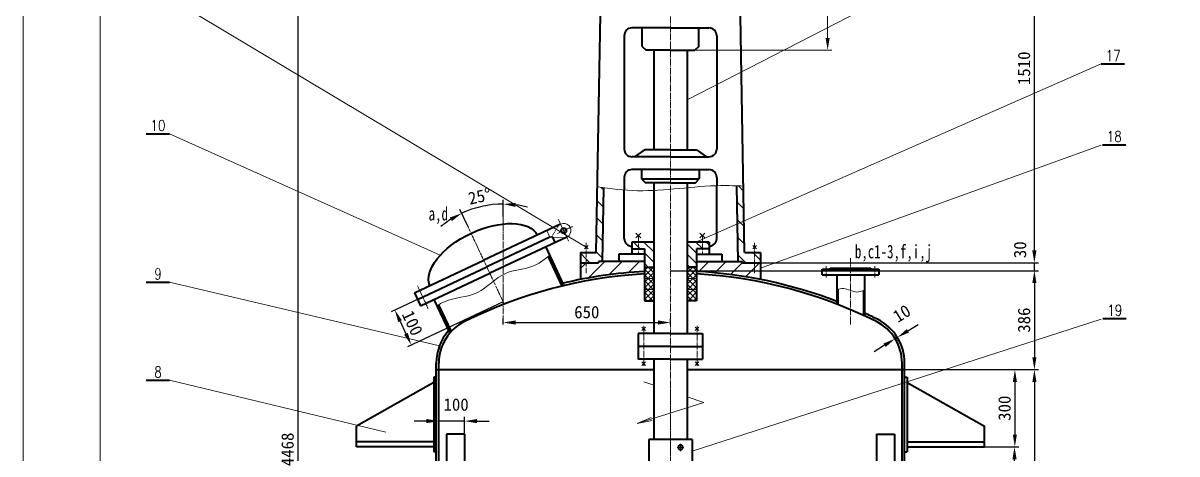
# Model space of a CAD drawing. Extents: x 588 to 112718, y -1551 to 24243.
# Drawn here: x 44267 to 48750, y 15036 to 16708 of the extents above; entities that cross this region are included whole.
import ezdxf
from ezdxf.enums import TextEntityAlignment as Align

# ---------------------------------------------------------------- set-up
doc = ezdxf.new("R2010")
doc.units = 0
doc.header["$LTSCALE"] = 10
doc.header["$PDMODE"] = 1
for name, pattern in [('XX-S', [0.5, 0.3, -0.2]), ('ZXX-L', [3.28, 2.5, -0.3, 0.18, -0.3]), ('ZXX-S', [1.27, 0.75, -0.2, 0.12, -0.2])]:
    doc.linetypes.add(name, pattern=pattern)
doc.layers.get('Defpoints').update_dxf_attribs({"linetype": 'CONTINUOUS'})
for name, color, linetype, lineweight in [('A 粗实线', 1, 'CONTINUOUS', 40), ('B 细实线', 7, 'CONTINUOUS', 18), ('C 文 字', 2, 'CONTINUOUS', 20), ('D 短中心线', 3, 'ZXX-S', 18), ('E 长中心线', 3, 'ZXX-L', 18), ('F 短虚线', 6, 'XX-S', 20), ('J 标注尺寸', 2, 'CONTINUOUS', 18)]:
    doc.layers.add(name, color=color, linetype=linetype, lineweight=lineweight)
doc.styles.add('ROMANC', font='romanc', dxfattribs={"width": 0.7, "height": 6})
doc.styles.get("Standard").update_dxf_attribs({"font": 'SIMFANG.TTF'})
doc.styles.add('TH_GBDIM', font='romans.shx', dxfattribs={"width": 0.8, "bigfont": 'gbcbig.shx'})
doc.styles.add('标题中文', font='SIMFANG.TTF', dxfattribs={"width": 0.7})
doc.dimstyles.new('通用标注4.0', dxfattribs={"dimscale": 16, "dimtxt": 3, "dimasz": 3, "dimexe": 1, "dimexo": 0, "dimgap": 1, "dimtad": 1, "dimdec": 0, "dimzin": 0, "dimdsep": 46, "dimtxsty": 'Standard', "dimcen": 0, "dimadec": 0, "dimazin": 0, "dimtfac": 0.375, "dimtdec": 0, "dimtmove": 2, "dimatfit": 3, "dimfxl": 0, "dimtzin": 0, "dimarcsym": 0})

# ---------------------------------------------------------------- blocks, each defined once
blk = doc.blocks.new('*D123')
at = {"layer": 'C 文 字', "color": 0, "lineweight": -2}
for p, q in [((46781.9, 15747.3), (48211.9, 15747.3)), ((48195.9, 15699.3), (48195.9, 15411.3)), ((48000.6, 15363.3), (48211.9, 15363.3))]:
    blk.add_line(p, q, dxfattribs=at)
at = {"layer": 'C 文 字', "color": 0}
for points in [[(48187.9, 15699.3), (48203.9, 15699.3), (48195.9, 15747.3)], [(48187.9, 15411.3), (48203.9, 15411.3), (48195.9, 15363.3)]]:
    blk.add_solid(points, dxfattribs=at)
at = {"layer": 'Defpoints', "color": 0}
for p in [(46781.9, 15747.3), (48000.6, 15363.3), (48195.9, 15363.3)]:
    blk.add_point(p, dxfattribs=at)
at = {"layer": 'C 文 字', "color": 0, "insert": (48155.9, 15555.3), "char_height": 48, "attachment_point": 5, "rotation": 90}
blk.add_mtext('386', dxfattribs=at)
blk = doc.blocks.new('*D121')
at = {"layer": 'C 文 字', "color": 0, "lineweight": -2}
for p, q in [((47106.9, 17287.8), (48211.9, 17287.8)), ((48195.9, 15825.8), (48195.9, 17239.8)), ((47131.9, 15777.8), (48211.9, 15777.8))]:
    blk.add_line(p, q, dxfattribs=at)
at = {"layer": 'C 文 字', "color": 0}
for points in [[(48187.9, 17239.8), (48203.9, 17239.8), (48195.9, 17287.8)], [(48187.9, 15825.8), (48203.9, 15825.8), (48195.9, 15777.8)]]:
    blk.add_solid(points, dxfattribs=at)
at = {"layer": 'Defpoints', "color": 0}
for p in [(47106.9, 17287.8), (48195.9, 17287.8), (47131.9, 15777.8)]:
    blk.add_point(p, dxfattribs=at)
at = {"layer": 'C 文 字', "color": 0, "insert": (48155.9, 16532.8), "char_height": 48, "attachment_point": 5, "rotation": 90}
blk.add_mtext('1510', dxfattribs=at)
blk = doc.blocks.new('*D107')
at = {"layer": 'C 文 字', "color": 0, "lineweight": -2}
for p, q in [((46456.9, 17287.8), (45318.4, 17287.8)), ((45334.4, 17239.8), (45334.4, 12867.4)), ((46380.9, 12819.4), (45318.4, 12819.4))]:
    blk.add_line(p, q, dxfattribs=at)
at = {"layer": 'C 文 字', "color": 0}
for points in [[(45326.4, 17239.8), (45342.4, 17239.8), (45334.4, 17287.8)], [(45326.4, 12867.4), (45342.4, 12867.4), (45334.4, 12819.4)]]:
    blk.add_solid(points, dxfattribs=at)
at = {"layer": 'Defpoints', "color": 0}
for p in [(46456.9, 17287.8), (45334.4, 12819.4), (46380.9, 12819.4)]:
    blk.add_point(p, dxfattribs=at)
at = {"layer": 'C 文 字', "color": 0, "insert": (45294.4, 15053.6), "char_height": 48, "attachment_point": 5, "rotation": 90}
blk.add_mtext('4468', dxfattribs=at)
blk = doc.blocks.new('*D106')
at = {"layer": 'C 文 字', "color": 0, "lineweight": -2}
for p, q in [((47691.9, 15363.3), (48211.9, 15363.3)), ((48195.9, 15315.3), (48195.9, 13511.3)), ((47691.9, 13463.3), (48211.9, 13463.3))]:
    blk.add_line(p, q, dxfattribs=at)
at = {"layer": 'C 文 字', "color": 0}
for points in [[(48187.9, 15315.3), (48203.9, 15315.3), (48195.9, 15363.3)], [(48187.9, 13511.3), (48203.9, 13511.3), (48195.9, 13463.3)]]:
    blk.add_solid(points, dxfattribs=at)
at = {"layer": 'Defpoints', "color": 0}
for p in [(47691.9, 15363.3), (47691.9, 13463.3), (48195.9, 13463.3)]:
    blk.add_point(p, dxfattribs=at)
at = {"layer": 'C 文 字', "color": 0, "insert": (48155.9, 14413.3), "char_height": 48, "attachment_point": 5, "rotation": 90}
blk.add_mtext('1900', dxfattribs=at)
blk = doc.blocks.new('*D118')
at = {"layer": 'C 文 字', "color": 0, "lineweight": -2}
for p, q in [((46068.2, 15762.4), (45696.5, 15588)), ((46131.9, 15626.6), (45760.2, 15452.2)), ((45731.4, 15551.3), (45754.3, 15502.4))]:
    blk.add_line(p, q, dxfattribs=at)
at = {"layer": 'C 文 字', "color": 0}
for points in [[(45738.6, 15554.7), (45724.1, 15547.9), (45711, 15594.8)], [(45761.6, 15505.8), (45747.1, 15499), (45774.7, 15459)]]:
    blk.add_solid(points, dxfattribs=at)
at = {"layer": 'Defpoints', "color": 0}
for p in [(46068.2, 15762.4), (46131.9, 15626.6), (45774.7, 15459)]:
    blk.add_point(p, dxfattribs=at)
at = {"layer": 'C 文 字', "color": 0, "insert": (45779.1, 15543.9), "char_height": 48, "attachment_point": 5, "rotation": 295.1339}
blk.add_mtext('100', dxfattribs=at)
blk = doc.blocks.new('*D120')
at = {"layer": 'C 文 字', "color": 0, "lineweight": -2}
for p, q in [((45833.9, 15163.4), (45785.9, 15163.4)), ((45881.9, 15123.2), (45881.9, 15179.4)), ((45981.9, 15163.4), (45881.9, 15163.4)), ((45981.9, 15113.3), (45981.9, 15179.4)), ((46029.9, 15163.4), (46077.9, 15163.4))]:
    blk.add_line(p, q, dxfattribs=at)
at = {"layer": 'C 文 字', "color": 0}
for points in [[(45833.9, 15171.4), (45833.9, 15155.4), (45881.9, 15163.4)], [(46029.9, 15171.4), (46029.9, 15155.4), (45981.9, 15163.4)]]:
    blk.add_solid(points, dxfattribs=at)
at = {"layer": 'Defpoints', "color": 0}
for p in [(45881.9, 15163.4), (45881.9, 15123.2), (45981.9, 15113.3)]:
    blk.add_point(p, dxfattribs=at)
at = {"layer": 'C 文 字', "color": 0, "insert": (45949.1, 15227.4), "char_height": 48, "attachment_point": 5}
blk.add_mtext('100', dxfattribs=at)
blk = doc.blocks.new('*D119')
at = {"layer": 'C 文 字', "color": 0, "lineweight": -2}
for p, q in [((46131.9, 15957.2), (46131.9, 16021.8)), ((45995.5, 15917.4), (45964, 15984.4))]:
    blk.add_line(p, q, dxfattribs=at)
for start, end in [(90, 115.1339), (75.4861, 82.7431), (122.3908, 129.6478)]:
    blk.add_arc((46131.9, 15626.6), 379.2, start, end, dxfattribs=at)
at = {"layer": 'C 文 字', "color": 0}
for points in [[(46179.3, 15994.8), (46180.3, 16010.7), (46131.9, 16005.8)], [(45924.9, 15953.8), (45932.6, 15939.8), (45970.8, 15969.9)]]:
    blk.add_solid(points, dxfattribs=at)
at = {"layer": 'Defpoints', "color": 0}
for p in [(46076.7, 16001.7), (45995.5, 15917.4), (46131.9, 15957.2), (46131.9, 15626.6), (46136.2, 15617.5)]:
    blk.add_point(p, dxfattribs=at)
at = {"layer": 'C 文 字', "color": 0, "insert": (46040.7, 16035.8), "char_height": 48, "attachment_point": 5, "rotation": 12.5669}
blk.add_mtext('25°', dxfattribs=at)
blk = doc.blocks.new('*D117')
at = {"layer": 'C 文 字', "color": 0, "lineweight": -2}
for p, q in [((46131.9, 15538.4), (46131.9, 15562.1)), ((46781.9, 15538.4), (46781.9, 15562.1)), ((46179.9, 15546.1), (46733.9, 15546.1))]:
    blk.add_line(p, q, dxfattribs=at)
at = {"layer": 'C 文 字', "color": 0}
for points in [[(46179.9, 15554.1), (46179.9, 15538.1), (46131.9, 15546.1)], [(46733.9, 15554.1), (46733.9, 15538.1), (46781.9, 15546.1)]]:
    blk.add_solid(points, dxfattribs=at)
at = {"layer": 'Defpoints', "color": 0}
for p in [(46131.9, 15538.4), (46781.9, 15546.1), (46781.9, 15538.4)]:
    blk.add_point(p, dxfattribs=at)
at = {"layer": 'C 文 字', "color": 0, "insert": (46456.9, 15586.1), "char_height": 48, "attachment_point": 5}
blk.add_mtext('650', dxfattribs=at)
blk = doc.blocks.new('*D126')
at = {"layer": 'C 文 字', "color": 0}
for p, q in [((47431.2, 17287.8), (47376.6, 17287.8)), ((47392.6, 17239.8), (47392.6, 16650.8)), ((46829.3, 16602.8), (47408.6, 16602.8))]:
    blk.add_line(p, q, dxfattribs=at)
for points in [[(47384.6, 17239.8), (47400.6, 17239.8), (47392.6, 17287.8)], [(47384.6, 16650.8), (47400.6, 16650.8), (47392.6, 16602.8)]]:
    blk.add_solid(points, dxfattribs=at)
at = {"layer": 'Defpoints', "color": 0}
for p in [(47431.2, 17287.8), (46829.3, 16602.8), (47392.6, 16602.8)]:
    blk.add_point(p, dxfattribs=at)
at = {"layer": 'C 文 字', "color": 0, "insert": (47352.6, 16945.3), "char_height": 48, "attachment_point": 5, "rotation": 90, "style": 'TH_GBDIM'}
blk.add_mtext('685', dxfattribs=at)
blk = doc.blocks.new('*D124')
at = {"layer": 'C 文 字', "color": 0, "lineweight": -2}
for p, q in [((47704.2, 15513.7), (47745, 15539)), ((47654.9, 15483.2), (47646.5, 15496.8)), ((47654.9, 15483.2), (47663.4, 15488.4)), ((47663.4, 15488.4), (47655, 15502)), ((47614.1, 15457.9), (47573.3, 15432.6))]:
    blk.add_line(p, q, dxfattribs=at)
at = {"layer": 'C 文 字', "color": 0}
for points in [[(47700, 15520.5), (47708.4, 15506.9), (47663.4, 15488.4)], [(47609.9, 15464.7), (47618.3, 15451.1), (47654.9, 15483.2)]]:
    blk.add_solid(points, dxfattribs=at)
at = {"layer": 'Defpoints', "color": 0}
for p in [(47654.9, 15483.2), (47663.4, 15488.4), (47663.4, 15488.4)]:
    blk.add_point(p, dxfattribs=at)
at = {"layer": 'C 文 字', "color": 0, "insert": (47680.7, 15581), "char_height": 48, "attachment_point": 5, "rotation": 31.8045}
blk.add_mtext('10', dxfattribs=at)
blk = doc.blocks.new('*D122')
at = {"layer": 'C 文 字', "color": 0, "lineweight": -2}
for p, q in [((47691.9, 15363.3), (48136.1, 15363.3)), ((48120.1, 15315.3), (48120.1, 15111.3)), ((48001.9, 15063.3), (48136.1, 15063.3))]:
    blk.add_line(p, q, dxfattribs=at)
at = {"layer": 'C 文 字', "color": 0}
for points in [[(48112.1, 15315.3), (48128.1, 15315.3), (48120.1, 15363.3)], [(48112.1, 15111.3), (48128.1, 15111.3), (48120.1, 15063.3)]]:
    blk.add_solid(points, dxfattribs=at)
at = {"layer": 'Defpoints', "color": 0}
for p in [(47691.9, 15363.3), (48001.9, 15063.3), (48120.1, 15063.3)]:
    blk.add_point(p, dxfattribs=at)
at = {"layer": 'C 文 字', "color": 0, "insert": (48080.1, 15213.3), "char_height": 48, "attachment_point": 5, "rotation": 90}
blk.add_mtext('300', dxfattribs=at)
blk = doc.blocks.new('*D125')
at = {"layer": 'C 文 字', "color": 0, "lineweight": -2}
for p, q in [((48195.9, 15825.8), (48195.9, 15873.8)), ((47937.4, 15777.8), (48211.9, 15777.8)), ((47937.4, 15747.3), (48211.9, 15747.3)), ((48195.9, 15747.3), (48195.9, 15777.8)), ((48195.9, 15699.3), (48195.9, 15651.3))]:
    blk.add_line(p, q, dxfattribs=at)
at = {"layer": 'C 文 字', "color": 0}
for points in [[(48187.9, 15825.8), (48203.9, 15825.8), (48195.9, 15777.8)], [(48187.9, 15699.3), (48203.9, 15699.3), (48195.9, 15747.3)]]:
    blk.add_solid(points, dxfattribs=at)
at = {"layer": 'Defpoints', "color": 0}
for p in [(47937.4, 15777.8), (47937.4, 15747.3), (48195.9, 15777.8)]:
    blk.add_point(p, dxfattribs=at)
at = {"layer": 'C 文 字', "color": 0, "insert": (48140.4, 15828.5), "char_height": 48, "attachment_point": 5, "rotation": 90}
blk.add_mtext('30', dxfattribs=at)
blk = doc.blocks.new('*D134')
at = {"layer": 'C 文 字', "color": 0, "lineweight": -2}
for p, q in [((48069, 15063.3), (48134.8, 15063.3)), ((48118.8, 14761.3), (48118.8, 15015.3)), ((47914.9, 14713.3), (48134.8, 14713.3))]:
    blk.add_line(p, q, dxfattribs=at)
at = {"layer": 'C 文 字', "color": 0}
for points in [[(48110.8, 15015.3), (48126.8, 15015.3), (48118.8, 15063.3)], [(48110.8, 14761.3), (48126.8, 14761.3), (48118.8, 14713.3)]]:
    blk.add_solid(points, dxfattribs=at)
at = {"layer": 'Defpoints', "color": 0}
for p in [(48069, 15063.3), (48118.8, 15063.3), (47914.9, 14713.3)]:
    blk.add_point(p, dxfattribs=at)
at = {"layer": 'C 文 字', "color": 0, "insert": (48078.8, 14888.3), "char_height": 48, "attachment_point": 5, "rotation": 90}
blk.add_mtext('350', dxfattribs=at)

msp = doc.modelspace()

# ---------------------------------------------------------------- hatches: boundary and pattern name
at = {"layer": 'C 文 字'}
h = msp.add_hatch(dxfattribs=at)
h.set_pattern_fill('ANSI31', color=256, scale=9, angle=90, style=0)
h.set_pattern_definition([(135, (-12721.237, 10317.656), (-20.205576, -20.205576), [])])
h.paths.add_polyline_path([(46716.91, 15858.48), (46657.71, 15858.48), (46657.71, 15832.01), (46680.43, 15832.01), (46680.43, 15761.06), (46716.91, 15761.06)])
h.paths.add_polyline_path([(46657.71, 15858.48), (46631.91, 15858.48), (46631.91, 15832.01), (46657.71, 15832.01)])
h.paths.add_polyline_path([(46883.4, 15832.01), (46906.12, 15832.01), (46906.12, 15858.48), (46846.91, 15858.48), (46846.91, 15761.06), (46883.4, 15761.06)])
h.paths.add_polyline_path([(46931.91, 15858.48), (46906.12, 15858.48), (46906.12, 15832.01), (46931.91, 15832.01)])
h = msp.add_hatch(dxfattribs=at)
h.set_pattern_fill('ANSI37', color=256, scale=5, style=0)
h.set_pattern_definition([(45, (-12721.237, 10317.656), (-11.22532, 11.22532), []), (135, (-12721.237, 10317.656), (-11.22532, -11.22532), [])])
h.paths.add_polyline_path([(46716.91, 15761.06), (46680.43, 15761.06), (46680.43, 15716.56), (46716.91, 15716.56)])
h.paths.add_polyline_path([(46716.91, 15716.56), (46680.43, 15716.56), (46680.43, 15674.2), (46716.91, 15674.2)])
h.paths.add_polyline_path([(46716.91, 15674.2), (46680.43, 15674.2), (46680.43, 15630.39), (46716.91, 15630.39)])
h = msp.add_hatch(dxfattribs=at)
h.set_pattern_fill('ANSI37', color=256, scale=5, style=0)
h.set_pattern_definition([(135, (106285.064, 10317.656), (11.22532, 11.22532), []), (45, (106285.064, 10317.656), (11.22532, -11.22532), [])])
h.paths.add_polyline_path([(46846.91, 15761.06), (46883.4, 15761.06), (46883.4, 15716.56), (46846.91, 15716.56)])
h.paths.add_polyline_path([(46846.91, 15716.56), (46883.4, 15716.56), (46883.4, 15674.2), (46846.91, 15674.2)])
h.paths.add_polyline_path([(46846.91, 15674.2), (46883.4, 15674.2), (46883.4, 15630.39), (46846.91, 15630.39)])

# ---------------------------------------------------------------- linework, layer by layer
at = {"layer": 'A 粗实线'}
for p, q in [((46493.49, 15817.79), (46518.71, 17252.79)), ((47069.59, 15817.79), (47045.12, 17252.79)), ((46781.91, 16689.4), (46632.29, 16689.4)), ((46672.08, 16617.79), (46672.08, 16689.4)), ((46781.91, 16689.4), (46931.53, 16689.4)), ((46891.74, 16617.79), (46891.74, 16689.4)), ((46602.29, 16659.4), (46602.29, 16219.4)), ((46961.53, 16659.4), (46961.53, 16219.4)), ((46672.08, 16617.79), (46687.08, 16602.79)), ((46781.91, 16602.79), (46687.08, 16602.79)), ((46716.91, 16602.79), (46716.91, 16216.38)), ((46781.91, 16602.79), (46876.74, 16602.79)), ((46846.91, 16602.79), (46846.91, 16216.38)), ((46891.74, 16617.79), (46876.74, 16602.79)), ((48455.85, 16550.05), (48546.12, 16550.05)), ((44744.66, 16278.97), (44834.93, 16278.97)), ((48460.33, 16236.28), (48550.6, 16236.28)), ((46781.91, 16189.4), (46632.29, 16189.4)), ((46680.56, 16216.38), (46642.04, 16189.4)), ((46781.91, 16216.38), (46680.56, 16216.38)), ((46781.91, 16216.38), (46883.26, 16216.38)), ((46781.91, 16189.4), (46931.53, 16189.4)), ((46883.26, 16216.38), (46921.79, 16189.4)), ((46781.91, 16139.4), (46632.29, 16139.4)), ((46669.93, 16139.4), (46669.93, 16103.73)), ((46781.91, 16139.4), (46931.53, 16139.4)), ((46893.89, 16139.4), (46893.89, 16103.73)), ((46602.29, 16109.4), (46602.29, 16060.64)), ((46669.93, 16103.73), (46893.89, 16103.73)), ((46669.93, 16103.73), (46684.93, 16088.73)), ((46878.89, 16088.73), (46893.89, 16103.73)), ((46961.53, 16109.4), (46961.53, 16077.18)), ((46518.29, 15782.4), (46523.3, 16069)), ((46602.29, 15872.2), (46602.29, 16060.64)), ((46781.91, 16088.73), (46684.93, 16088.73)), ((46716.91, 16088.73), (46716.91, 15858.48)), ((46781.91, 16088.73), (46878.89, 16088.73)), ((46846.91, 16088.73), (46846.91, 15858.48)), ((46961.53, 15872.2), (46961.53, 16077.18)), ((47045.53, 15782.4), (47040.4, 16076.63)), ((46355.07, 15927.87), (46056.31, 15787.71)), ((46313.42, 15877.41), (46068.2, 15762.36)), ((46378.85, 15877.18), (46080.1, 15737.01)), ((46334.31, 15856.28), (46324.68, 15876.79)), ((46297.37, 15838.95), (46367.72, 15689)), ((46631.91, 15858.48), (46631.91, 15811.3)), ((46716.91, 15858.48), (46631.91, 15858.48)), ((46632.29, 15832.01), (46680.43, 15832.01)), ((46680.43, 15832.01), (46680.43, 15630.39)), ((46716.91, 15858.48), (46716.91, 15503.39)), ((46931.91, 15858.48), (46846.91, 15858.48)), ((46846.91, 15858.48), (46846.91, 15503.39)), ((46931.53, 15832.01), (46883.4, 15832.01)), ((46883.4, 15832.01), (46883.4, 15630.39)), ((46931.91, 15858.48), (46931.91, 15811.3)), ((45786.98, 15661.35), (46056.31, 15787.71)), ((46306.15, 15801.63), (46359.87, 15687.13)), ((46431.91, 15817.79), (46431.91, 15713.14)), ((46431.91, 15817.79), (46493.49, 15817.79)), ((46501.91, 15782.4), (46501.91, 15777.79)), ((46680.43, 15782.4), (46501.91, 15782.4)), ((46581.91, 15811.3), (46581.91, 15782.4)), ((46680.43, 15811.3), (46581.91, 15811.3)), ((46883.4, 15811.3), (46981.91, 15811.3)), ((46883.4, 15782.4), (47061.91, 15782.4)), ((46981.91, 15811.3), (46981.91, 15782.4)), ((47061.91, 15782.4), (47061.91, 15777.79)), ((47070.34, 15817.79), (47131.91, 15817.79)), ((47131.91, 15817.79), (47131.91, 15713.14)), ((45798.87, 15636.01), (46068.2, 15762.36)), ((45810.76, 15610.66), (46080.1, 15737.01)), ((46431.91, 15777.79), (46501.91, 15777.79)), ((46680.43, 15761.06), (46716.91, 15761.06)), ((46883.4, 15761.06), (46846.91, 15761.06)), ((47061.91, 15777.79), (47131.91, 15777.79)), ((47371.91, 15753.67), (47591.91, 15753.67)), ((47371.91, 15731.67), (47371.91, 15753.67)), ((47402.91, 15753.67), (47402.91, 15756.67)), ((47402.91, 15756.67), (47560.91, 15756.67)), ((47560.91, 15756.67), (47560.91, 15753.67)), ((47560.91, 15756.67), (47560.91, 15756.67)), ((47591.91, 15753.67), (47591.91, 15731.67)), ((44744.66, 15702.92), (44834.93, 15702.92)), ((47371.91, 15731.67), (47591.91, 15731.67)), ((47427.91, 15731.67), (47427.91, 15616.88)), ((47535.91, 15731.67), (47535.91, 15571.77)), ((45786.98, 15661.35), (45810.76, 15610.66)), ((47431.91, 15674.45), (47431.91, 15615.21)), ((47531.91, 15669.89), (47531.91, 15573.61)), ((45862.82, 15635.08), (45924.21, 15504.23)), ((45881.01, 15614.75), (45929.86, 15510.62)), ((46680.43, 15630.39), (46716.91, 15630.39)), ((46883.4, 15630.39), (46846.91, 15630.39)), ((48462.13, 15561.87), (48552.4, 15561.87)), ((46656.91, 15503.39), (46656.91, 15403.39)), ((46781.91, 15503.39), (46656.91, 15503.39)), ((46781.91, 15503.39), (46906.91, 15503.39)), ((46906.91, 15503.39), (46906.91, 15403.39)), ((46781.91, 15453.39), (46656.91, 15453.39)), ((46781.91, 15453.39), (46906.91, 15453.39)), ((45871.91, 15348.31), (45871.91, 15388.31)), ((45871.91, 13561.44), (45871.91, 15378.31)), ((45881.91, 15348.31), (45881.91, 15388.31)), ((45881.91, 13438.31), (45881.91, 15378.31)), ((46781.91, 15403.39), (46656.91, 15403.39)), ((46716.91, 15403.39), (46716.91, 15092.16)), ((46781.91, 15403.39), (46906.91, 15403.39)), ((46846.91, 15403.39), (46846.91, 15092.16)), ((47681.91, 15348.31), (47681.91, 15388.31)), ((47681.91, 13812.76), (47681.91, 15378.31)), ((47691.91, 15348.31), (47691.91, 15388.31)), ((47691.91, 13817.42), (47691.91, 15378.31)), ((45861.91, 15333.31), (45861.91, 15043.74)), ((45871.91, 15333.31), (45861.91, 15333.31)), ((45871.91, 15363.31), (46716.91, 15363.31)), ((46846.91, 15363.31), (47691.91, 15363.31)), ((47691.91, 15333.31), (47701.91, 15333.31)), ((47701.91, 15333.31), (47701.91, 15043.74)), ((44744.66, 15322.42), (44834.93, 15322.42)), ((45861.91, 15313.31), (45561.91, 15143.31)), ((47701.91, 15313.31), (48001.91, 15143.31)), ((45561.91, 15063.31), (45561.91, 15143.31)), ((45911.93, 15113.31), (45911.93, 14745.5)), ((45981.91, 15113.31), (45911.93, 15113.31)), ((45981.91, 15113.31), (45981.91, 13463.31)), ((47581.91, 15113.31), (47581.91, 14952.93)), ((47581.91, 15113.31), (47651.89, 15113.31)), ((47651.89, 15113.31), (47651.89, 14952.93)), ((48001.91, 15063.31), (48001.91, 15143.31)), ((45861.91, 15083.31), (45561.91, 15083.31)), ((46697.35, 15092.16), (46697.35, 14964.88)), ((46866.48, 15092.16), (46697.35, 15092.16)), ((46866.48, 15092.16), (46866.48, 14964.88)), ((47701.91, 15083.31), (48001.91, 15083.31)), ((45861.91, 15063.31), (45561.91, 15063.31)), ((45871.91, 15043.74), (45861.91, 15043.74)), ((47691.91, 15043.74), (47701.91, 15043.74)), ((47701.91, 15063.31), (48001.91, 15063.31))]:
    msp.add_line(p, q, dxfattribs=at)
msp.add_circle((46366.96, 15902.53), 10, dxfattribs=at)
for centre, radius, start, end in [((46632.29, 16659.4), 30, 90, 180), ((46931.53, 16659.4), 30, 0, 90), ((46632.29, 16219.4), 30, 180, 270), ((46931.53, 16219.4), 30, 270, 0), ((46632.29, 16109.4), 30, 90, 180), ((46931.53, 16109.4), 30, 0, 90), ((46632.29, 15872.2), 30, 180, 270), ((46931.53, 15872.2), 30, 270, 0), ((46781.91, 13937.31), 1810, 93.21425, 103.36967), ((46781.91, 13937.31), 1810, 69.08969, 86.78575), ((46781.91, 13937.31), 1800, 93.23213, 116.39104), ((46781.91, 13937.31), 1800, 63.60896, 86.76787), ((46781.91, 13937.31), 1810, 63.60896, 65.38149), ((46781.91, 13937.31), 1810, 63.60896, 65.38149), ((47501.91, 15388.31), 190, 0, 63.60896), ((46061.91, 15388.31), 190, 138.52476, 180), ((46061.91, 15388.31), 180, 116.39104, 180), ((47501.91, 15388.31), 180, 0, 63.60896)]:
    msp.add_arc(centre, radius, start, end, dxfattribs=at)
at = {"layer": 'A 粗实线', "extrusion": (0, 0, -1)}
msp.add_ellipse((46057.64, 15785.02), major_axis=(209.36, 97.62), ratio=0.512987, start_param=3.1623577, end_param=6.2533112, dxfattribs=at)
at = {"layer": 'A 粗实线'}
msp.add_ellipse((46820.81, 15061.37), major_axis=(0, 10.15), ratio=0.7337841, dxfattribs=at)
at = {"layer": 'B 细实线'}
for p, q in [((46846.91, 16410.45), (48455.85, 17236.97)), ((46454.79, 15838.53), (44834.93, 16806.02)), ((46880.72, 15858.48), (48455.85, 16550.05)), ((45887.09, 15807.18), (44834.93, 16278.97)), ((47131.91, 15756.85), (48455.85, 16234.32)), ((46523.14, 16060.24), (46513.1, 16070.28)), ((47066, 16056.2), (47045.75, 16076.45)), ((46521.99, 15994.05), (46497.17, 16018.86)), ((47067.2, 15987.65), (47041.5, 16013.35)), ((46520.83, 15927.85), (46496.02, 15952.66)), ((47068.39, 15919.1), (47042.7, 15944.8)), ((46519.68, 15861.65), (46494.86, 15886.47)), ((47069.59, 15850.56), (47043.9, 15876.25)), ((46454.79, 15791.84), (46431.91, 15814.71)), ((46468.84, 15777.79), (46454.79, 15791.84)), ((46463.08, 15719), (46526.48, 15782.4)), ((46518.52, 15795.46), (46493.71, 15820.27)), ((46542.88, 15731.45), (46593.83, 15782.4)), ((46618.71, 15739.93), (46661.19, 15782.4)), ((46892.14, 15743.95), (46930.59, 15782.4)), ((46954.59, 15739.05), (46997.95, 15782.4)), ((47075, 15777.79), (47045.09, 15807.7)), ((47131.91, 15788.23), (47102.36, 15817.79)), ((46431.91, 15755.19), (46454.79, 15778.06)), ((47015.11, 15732.22), (47061.91, 15779.02)), ((47073.85, 15723.61), (47128.03, 15777.79)), ((45884.22, 15455.58), (44834.93, 15702.92)), ((47130.9, 15713.3), (47131.91, 15714.32)), ((46866.48, 15046.88), (48455.85, 15559.25)), ((45676.07, 15120.84), (44834.93, 15322.42))]:
    msp.add_line(p, q, dxfattribs=at)
msp.add_lwpolyline([(44266.6, 12118.77), (54358.6, 12118.77), (54358.6, 19246.77), (44266.6, 19246.77)], close=True, dxfattribs=at)
msp.add_spline([(46498.11, 16072.19), (46653.91, 16057.77), (46977.66, 16077.53), (47065.79, 16075.73)], degree=3, dxfattribs=at)
for points, knots in [([(45874.86, 15610.68), (45884.02, 15616.99), (45931.19, 15644.26), (46040.65, 15642.41), (46125.32, 15749.89), (46231.23, 15751.4), (46277.39, 15779.23), (46312.99, 15806.92)], [72.7212707, 72.7212707, 72.7212707, 72.7212707, 106.4006602, 239.022611, 371.4139892, 477.2574258, 534.5311169, 534.5311169, 534.5311169, 534.5311169]), ([(47427.91, 15672.97), (47436.73, 15676.44), (47462.36, 15682.7), (47499.31, 15658.75), (47525.91, 15666.95), (47535.91, 15671.69)], [24.6767689, 24.6767689, 24.6767689, 24.6767689, 52.5445402, 105.3398405, 137.5383157, 137.5383157, 137.5383157, 137.5383157])]:
    msp.add_open_spline(points, degree=3, knots=knots, dxfattribs=at)
at = {"layer": 'C 文 字'}
for p, q in [((44566.6, 19126.77), (44566.6, 12238.77)), ((46667.39, 15874.13), (46648.02, 15893.5)), ((46648.02, 15874.13), (46667.39, 15893.5)), ((46896.44, 15874.13), (46915.8, 15893.5)), ((46915.8, 15874.13), (46896.44, 15893.5)), ((46680.43, 15716.56), (46716.91, 15716.56)), ((46883.4, 15716.56), (46846.91, 15716.56)), ((46680.43, 15674.2), (46716.91, 15674.2)), ((46883.4, 15674.2), (46846.91, 15674.2)), ((46678.75, 15316.08), (46716.91, 15302.84)), ((46846.91, 15257.71), (46912.04, 15235.11)), ((46912.04, 15235.11), (46653.05, 15154.13)), ((46653.05, 15154.13), (46707.33, 15177.62)), ((46653.05, 15154.13), (46711.04, 15165.74))]:
    msp.add_line(p, q, dxfattribs=at)
at = {"layer": 'D 短中心线'}
for p, q in [((45995.48, 15917.38), (46136.17, 15617.49)), ((46342.49, 15891.05), (46401.04, 15918.51)), ((46386.04, 15861.85), (46345.89, 15947.43)), ((47387.41, 15764.67), (47387.41, 15720.67)), ((47576.41, 15764.67), (47576.41, 15720.67)), ((45799.42, 15687.82), (45840.39, 15600.48)), ((46820.81, 15047.27), (46820.81, 15075.46)), ((46807.7, 15061.37), (46833.92, 15061.37))]:
    msp.add_line(p, q, dxfattribs=at)
at = {"layer": 'E 长中心线'}
for p, q in [((46781.91, 12738.22), (46781.91, 18623.27)), ((46131.91, 15957.25), (46131.91, 15626.57)), ((46657.71, 15885.67), (46657.71, 15811.3)), ((46906.12, 15885.67), (46906.12, 15811.3)), ((46461.86, 15831.46), (46447.72, 15845.6)), ((46461.86, 15845.6), (46447.72, 15831.46)), ((46454.79, 15855.77), (46454.79, 15737.92)), ((47101.97, 15845.6), (47116.11, 15831.46)), ((47101.97, 15831.46), (47116.11, 15845.6)), ((47109.04, 15855.77), (47109.04, 15737.92)), ((47481.91, 15796.16), (47481.91, 15532.85)), ((46131.91, 15669.9), (46131.91, 15538.38)), ((46685.44, 15514.48), (46671.3, 15528.62)), ((46685.44, 15528.62), (46671.3, 15514.48)), ((46678.37, 15533.76), (46678.37, 15373.52)), ((46878.39, 15514.48), (46892.53, 15528.62)), ((46878.39, 15528.62), (46892.53, 15514.48)), ((46885.46, 15533.76), (46885.46, 15373.52)), ((46685.44, 15378.99), (46671.3, 15393.13)), ((46685.44, 15393.13), (46671.3, 15378.99)), ((46878.39, 15378.99), (46892.53, 15393.13)), ((46878.39, 15393.13), (46892.53, 15378.99)), ((46781.91, 15316.02), (46781.91, 14626.31))]:
    msp.add_line(p, q, dxfattribs=at)
at = {"layer": 'F 短虚线'}
for p, q in [((46322.42, 15881.63), (46342.75, 15916.6)), ((46322.42, 15881.63), (46313.42, 15877.41)), ((46324.68, 15876.79), (46322.42, 15881.63))]:
    msp.add_line(p, q, dxfattribs=at)
msp.add_arc((46366.96, 15902.53), 28, 115.13387, 149.82073, dxfattribs=at)
at = {"layer": 'J 标注尺寸', "color": 1}
for q in [(46301.53, 15902.76), (46365.43, 15874.57)]:
    msp.add_line((46313.42, 15877.41), q, dxfattribs=at)
msp.add_arc((46366.96, 15902.53), 28, 266.87255, 115.13387, dxfattribs=at)

# ---------------------------------------------------------------- texts
at = {"layer": 'C 文 字', "style": 'ROMANC', "width": 0.8}
for s, p in [('17', (48501.97, 16581.83)), ('10', (44790.78, 16310.74)), ('18', (48506.45, 16268.06)), ('9', (44790.78, 15734.69)), ('19', (48508.25, 15593.64)), ('8', (44790.78, 15354.19))]:
    msp.add_text(s, height=42.34, dxfattribs=at).set_placement(p, align=Align.MIDDLE)
at = {"layer": 'J 标注尺寸', "style": '标题中文', "width": 0.7}
for s, p in [('a,d', (45842.28, 15942.09)), ('b,c1-3,f,i,j', (47498.64, 15795.28))]:
    msp.add_text(s, height=52.5, dxfattribs=at).set_placement(p)

# ---------------------------------------------------------------- dimensions: what is measured, and where the dimension line sits
at = {"layer": 'C 文 字'}
for base, p1, p2, picture, middle in [((45334.41, 12819.43), (46456.91, 17287.79), (46380.91, 12819.43), '*D107', (45294.41, 15053.61)), ((48195.9, 17287.79), (47131.91, 15777.79), (47106.91, 17287.79), '*D121', (48155.9, 16532.79)), ((48195.9, 13463.31), (47691.91, 15363.31), (47691.91, 13463.31), '*D106', (48155.9, 14413.31)), ((48120.14, 15063.31), (47691.91, 15363.31), (48001.91, 15063.31), '*D122', (48080.14, 15213.31)), ((48118.76, 15063.31), (47914.89, 14713.31), (48069.03, 15063.31), '*D134', (48078.76, 14888.31))]:
    dim = msp.add_linear_dim(base=base, p1=p1, p2=p2, angle=90, dimstyle='通用标注4.0', dxfattribs=at)
    dim.commit()
    dim.dimension.update_dxf_attribs({"geometry": picture, "text_midpoint": middle})
dim = msp.add_linear_dim(base=(47392.62, 16602.79), p1=(47431.24, 17287.79), p2=(46829.33, 16602.79), angle=90, dimstyle='通用标注4.0', override={"dimtxsty": 'TH_GBDIM', "dimlwd": 65535, "dimlwe": 65535}, dxfattribs=at)
dim.commit()
dim.dimension.update_dxf_attribs({"geometry": '*D126', "text_midpoint": (47352.62, 16945.29)})
dim = msp.add_angular_dim_2l(base=(46076.66, 16001.75), line1=((46131.91, 15957.25), (46131.91, 15626.57)), line2=((45995.48, 15917.38), (46136.17, 15617.49)), dimstyle='通用标注4.0', dxfattribs=at)
dim.commit()
dim.dimension.update_dxf_attribs({"geometry": '*D119', "text_midpoint": (46040.7, 16035.75)})
dim = msp.add_linear_dim(base=(48195.9, 15777.79), p1=(47937.41, 15747.31), p2=(47937.41, 15777.79), angle=90, dimstyle='通用标注4.0', dxfattribs=at)
dim.commit()
dim.dimension.update_dxf_attribs({"geometry": '*D125', "text_midpoint": (48140.4, 15828.52), "dimtype": 160})
dim = msp.add_aligned_dim(p1=(46068.2, 15762.36), p2=(46131.91, 15626.57), distance=-394.57, text='100', dimstyle='通用标注4.0', dxfattribs=at)
dim.commit()
dim.dimension.update_dxf_attribs({"geometry": '*D118', "text_midpoint": (45779.06, 15543.86)})
dim = msp.add_linear_dim(base=(48195.9, 15363.31), p1=(46781.91, 15747.31), p2=(48000.6, 15363.31), angle=90, text='386', dimstyle='通用标注4.0', dxfattribs=at)
dim.commit()
dim.dimension.update_dxf_attribs({"geometry": '*D123', "text_midpoint": (48155.9, 15555.31)})
dim = msp.add_linear_dim(base=(46781.91, 15546.11), p1=(46131.91, 15538.38), p2=(46781.91, 15538.38), dimstyle='通用标注4.0', dxfattribs=at)
dim.commit()
dim.dimension.update_dxf_attribs({"geometry": '*D117', "text_midpoint": (46456.91, 15586.11)})
dim = msp.add_linear_dim(base=(47663.39, 15488.44), p1=(47654.89, 15483.17), p2=(47663.39, 15488.44), angle=31.80448, text='10', dimstyle='通用标注4.0', dxfattribs=at)
dim.commit()
dim.dimension.update_dxf_attribs({"geometry": '*D124', "text_midpoint": (47680.72, 15580.99), "dimtype": 161})
dim = msp.add_linear_dim(base=(45881.91, 15163.37), p1=(45981.91, 15113.31), p2=(45881.91, 15123.23), dimstyle='通用标注4.0', dxfattribs=at)
dim.commit()
dim.dimension.update_dxf_attribs({"geometry": '*D120', "text_midpoint": (45949.06, 15227.37), "dimtype": 160})

doc.saveas('drawing.dxf')
